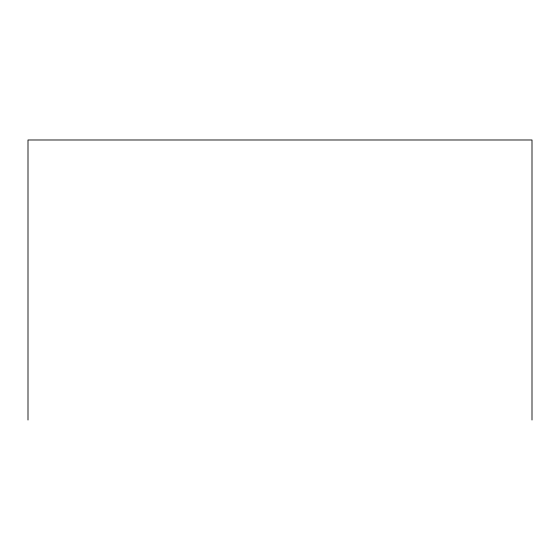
<?xml version="1.0" encoding="UTF-8"?>
<svg xmlns="http://www.w3.org/2000/svg" width="560" height="560" viewBox="0 0 560 560"><rect width="100%" height="100%" fill="white"/><g stroke="black" fill="none" stroke-linecap="round" stroke-linejoin="round"><path stroke-width="0.84" d="M532 420.014L532 139.986L28 139.986L28 420.014"/></g></svg>
